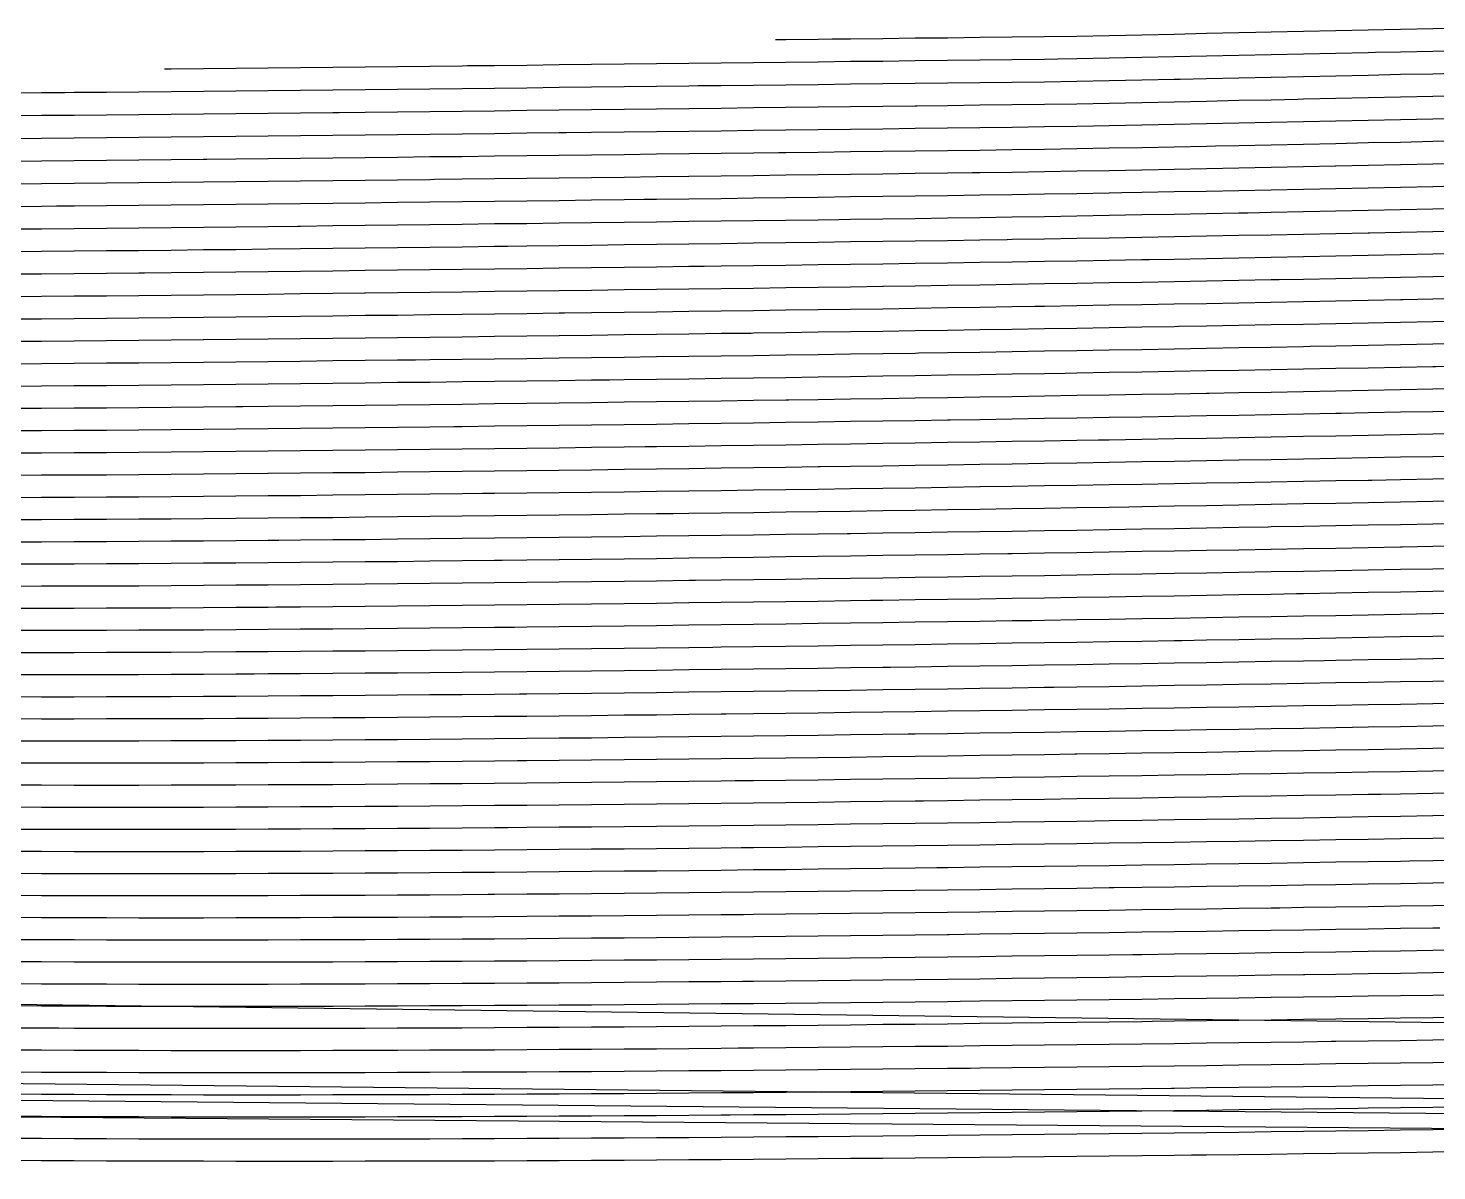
# Model space of a CAD drawing. Header units: metres. Extents: x 228 to 3387, y 31 to 162.
# Drawn here: x 719.9 to 857.6, y 33.1 to 144.8 of the extents above; entities that cross this region are included whole.
import ezdxf

# ---------------------------------------------------------------- set-up
doc = ezdxf.new("R2010")
doc.units = ezdxf.units.M
for name, color, linetype in [('Vs_1000', 7, 'Continuous'), ('Vs_1025', 7, 'Continuous'), ('Vs_1050', 7, 'Continuous'), ('Vs_1075', 7, 'Continuous'), ('Vs_1100', 7, 'Continuous'), ('Vs_1125', 7, 'Continuous'), ('Vs_1150', 7, 'Continuous'), ('Vs_1175', 7, 'Continuous'), ('Vs_1200', 7, 'Continuous'), ('Vs_1225', 7, 'Continuous'), ('Vs_1250', 7, 'Continuous'), ('Vs_1275', 7, 'Continuous'), ('Vs_1300', 7, 'Continuous'), ('Vs_1325', 7, 'Continuous'), ('Vs_1350', 7, 'Continuous'), ('Vs_1375', 7, 'Continuous'), ('Vs_1400', 7, 'Continuous'), ('Vs_1425', 7, 'Continuous'), ('Vs_1450', 7, 'Continuous'), ('Vs_1475', 7, 'Continuous'), ('Vs_1500', 7, 'Continuous'), ('Vs_1525', 7, 'Continuous'), ('Vs_1550', 7, 'Continuous'), ('Vs_1575', 7, 'Continuous'), ('Vs_1600', 7, 'Continuous'), ('Vs_1625', 7, 'Continuous'), ('Vs_1650', 7, 'Continuous'), ('Vs_1675', 7, 'Continuous'), ('Vs_1700', 7, 'Continuous'), ('Vs_1725', 7, 'Continuous'), ('Vs_1750', 7, 'Continuous'), ('Vs_425', 7, 'Continuous'), ('Vs_450', 7, 'Continuous'), ('Vs_475', 7, 'Continuous'), ('Vs_500', 7, 'Continuous'), ('Vs_525', 7, 'Continuous'), ('Vs_550', 7, 'Continuous'), ('Vs_575', 7, 'Continuous'), ('Vs_600', 7, 'Continuous'), ('Vs_625', 7, 'Continuous'), ('Vs_650', 7, 'Continuous'), ('Vs_675', 7, 'Continuous'), ('Vs_700', 7, 'Continuous'), ('Vs_725', 7, 'Continuous'), ('Vs_750', 7, 'Continuous'), ('Vs_775', 7, 'Continuous'), ('Vs_800', 7, 'Continuous'), ('Vs_825', 7, 'Continuous'), ('Vs_850', 7, 'Continuous'), ('Vs_875', 7, 'Continuous'), ('Vs_900', 7, 'Continuous'), ('Vs_925', 7, 'Continuous'), ('Vs_950', 7, 'Continuous'), ('Vs_975', 7, 'Continuous')]:
    doc.layers.add(name, color=color, linetype=linetype)

msp = doc.modelspace()

# ---------------------------------------------------------------- linework, layer by layer
at = {"layer": 'Vs_1000'}
msp.add_lwpolyline([(860.35, 94.17), (857.19, 94.12), (854.19, 94.06), (854.03, 94.06), (850.87, 94), (847.71, 93.94), (844.54, 93.89), (841.38, 93.83), (838.22, 93.78), (835.06, 93.72), (831.9, 93.67), (828.73, 93.62), (825.57, 93.56), (822.41, 93.51), (819.25, 93.46), (816.09, 93.41), (815.65, 93.41), (812.93, 93.37), (809.76, 93.32), (806.6, 93.27), (803.44, 93.23), (800.28, 93.18), (797.12, 93.14), (793.96, 93.1), (790.79, 93.05), (787.63, 93.01), (784.47, 92.97), (781.31, 92.93), (778.15, 92.89), (774.98, 92.85), (771.82, 92.82), (768.66, 92.78), (766.24, 92.75), (765.5, 92.75), (762.34, 92.71), (759.18, 92.68), (756.01, 92.64), (752.85, 92.61), (749.69, 92.58), (746.53, 92.55), (743.37, 92.53), (740.21, 92.5), (737.04, 92.48), (733.88, 92.45), (730.72, 92.44), (727.56, 92.42), (724.4, 92.4), (721.23, 92.39), (718.07, 92.39)], dxfattribs=at)
at = {"layer": 'Vs_1025'}
msp.add_lwpolyline([(860.35, 91.98), (857.19, 91.92), (854.03, 91.86), (850.87, 91.8), (847.71, 91.75), (844.54, 91.69), (841.38, 91.64), (838.22, 91.58), (835.06, 91.53), (831.9, 91.48), (830.14, 91.45), (828.73, 91.42), (825.57, 91.37), (822.41, 91.32), (819.25, 91.27), (816.09, 91.22), (812.93, 91.18), (809.76, 91.13), (806.6, 91.08), (803.44, 91.04), (800.28, 90.99), (797.12, 90.95), (793.96, 90.91), (790.79, 90.87), (787.63, 90.83), (785.13, 90.79), (784.47, 90.79), (781.31, 90.75), (778.15, 90.71), (774.98, 90.67), (771.82, 90.63), (768.66, 90.6), (765.5, 90.56), (762.34, 90.53), (759.18, 90.5), (756.01, 90.46), (752.85, 90.43), (749.69, 90.4), (746.53, 90.38), (743.37, 90.35), (740.21, 90.33), (737.04, 90.3), (733.88, 90.28), (730.72, 90.26), (727.56, 90.25), (724.4, 90.24), (721.23, 90.23), (718.07, 90.22)], dxfattribs=at)
at = {"layer": 'Vs_1050'}
msp.add_lwpolyline([(860.35, 89.78), (857.19, 89.72), (854.03, 89.67), (850.87, 89.61), (847.71, 89.55), (844.54, 89.5), (843.86, 89.49), (841.38, 89.44), (838.22, 89.39), (835.06, 89.34), (831.9, 89.28), (828.73, 89.23), (825.57, 89.18), (822.41, 89.13), (819.25, 89.08), (816.09, 89.03), (812.93, 88.99), (809.76, 88.94), (806.6, 88.9), (803.44, 88.85), (802.22, 88.83), (800.28, 88.81), (797.12, 88.76), (793.96, 88.72), (790.79, 88.68), (787.63, 88.64), (784.47, 88.6), (781.31, 88.56), (778.15, 88.52), (774.98, 88.49), (771.82, 88.45), (768.66, 88.42), (765.5, 88.38), (762.34, 88.35), (759.18, 88.32), (756.01, 88.28), (752.85, 88.26), (749.69, 88.23), (746.53, 88.2), (744.11, 88.18), (743.37, 88.17), (740.21, 88.15), (737.04, 88.13), (733.88, 88.11), (730.72, 88.09), (727.56, 88.08), (724.4, 88.07), (721.23, 88.06), (718.07, 88.06)], dxfattribs=at)
at = {"layer": 'Vs_1075'}
msp.add_lwpolyline([(860.35, 87.59), (857.19, 87.53), (857.16, 87.53), (854.03, 87.47), (850.87, 87.42), (847.71, 87.36), (844.54, 87.31), (841.38, 87.25), (838.22, 87.2), (835.06, 87.15), (831.9, 87.09), (828.73, 87.04), (825.57, 86.99), (822.41, 86.94), (819.25, 86.89), (818.01, 86.87), (816.09, 86.85), (812.93, 86.8), (809.76, 86.75), (806.6, 86.71), (803.44, 86.66), (800.28, 86.62), (797.12, 86.58), (793.96, 86.54), (790.79, 86.5), (787.63, 86.46), (784.47, 86.42), (781.31, 86.38), (778.15, 86.34), (774.98, 86.3), (771.82, 86.27), (768.66, 86.23), (767.44, 86.22), (765.5, 86.2), (762.34, 86.17), (759.18, 86.14), (756.01, 86.11), (752.85, 86.08), (749.69, 86.05), (746.53, 86.03), (743.37, 86), (740.21, 85.98), (737.04, 85.96), (733.88, 85.94), (730.72, 85.93), (727.56, 85.91), (724.4, 85.9), (721.23, 85.9), (718.07, 85.9)], dxfattribs=at)
at = {"layer": 'Vs_1100'}
msp.add_lwpolyline([(860.35, 85.39), (857.19, 85.33), (854.03, 85.28), (850.87, 85.22), (847.71, 85.17), (844.54, 85.11), (841.38, 85.06), (838.22, 85.01), (835.06, 84.95), (832.64, 84.91), (831.9, 84.9), (828.73, 84.85), (825.57, 84.8), (822.41, 84.75), (819.25, 84.7), (816.09, 84.66), (812.93, 84.61), (809.76, 84.57), (806.6, 84.52), (803.44, 84.48), (800.28, 84.43), (797.12, 84.39), (793.96, 84.35), (790.79, 84.31), (787.63, 84.27), (786.82, 84.26), (784.47, 84.23), (781.31, 84.19), (778.15, 84.16), (774.98, 84.12), (771.82, 84.09), (768.66, 84.05), (765.5, 84.02), (762.34, 83.99), (759.18, 83.96), (756.01, 83.93), (752.85, 83.9), (749.69, 83.88), (746.53, 83.85), (743.37, 83.83), (740.21, 83.81), (737.04, 83.79), (733.88, 83.77), (730.72, 83.76), (727.56, 83.75), (724.4, 83.74), (721.23, 83.74), (718.07, 83.74)], dxfattribs=at)
at = {"layer": 'Vs_1125'}
msp.add_lwpolyline([(860.35, 83.19), (857.19, 83.14), (854.03, 83.08), (850.87, 83.03), (847.71, 82.97), (846.59, 82.95), (844.54, 82.92), (841.38, 82.87), (838.22, 82.81), (835.06, 82.76), (831.9, 82.71), (828.73, 82.66), (825.57, 82.61), (822.41, 82.56), (819.25, 82.52), (816.09, 82.47), (812.93, 82.42), (809.76, 82.38), (806.6, 82.33), (804.19, 82.3), (803.44, 82.29), (800.28, 82.25), (797.12, 82.21), (793.96, 82.17), (790.79, 82.13), (787.63, 82.09), (784.47, 82.05), (781.31, 82.01), (778.15, 81.98), (774.98, 81.94), (771.82, 81.91), (768.66, 81.87), (765.5, 81.84), (762.34, 81.81), (759.18, 81.78), (756.01, 81.75), (752.85, 81.73), (749.69, 81.7), (746.53, 81.68), (743.37, 81.66), (742.01, 81.65), (740.21, 81.64), (737.04, 81.62), (733.88, 81.6), (730.72, 81.59), (727.56, 81.58), (724.4, 81.58), (721.23, 81.57), (718.07, 81.58)], dxfattribs=at)
at = {"layer": 'Vs_1150'}
msp.add_lwpolyline([(860.18, 80.99), (857.19, 80.94), (854.03, 80.89), (850.87, 80.83), (847.71, 80.78), (844.54, 80.73), (841.38, 80.68), (838.22, 80.62), (835.06, 80.57), (831.9, 80.52), (828.73, 80.47), (825.57, 80.42), (822.41, 80.38), (820.16, 80.34), (819.25, 80.33), (816.09, 80.28), (812.93, 80.24), (809.76, 80.19), (806.6, 80.15), (803.44, 80.11), (800.28, 80.06), (797.12, 80.02), (793.96, 79.98), (790.79, 79.94), (787.63, 79.91), (784.47, 79.87), (781.31, 79.83), (778.15, 79.8), (774.98, 79.76), (771.82, 79.73), (768.66, 79.7), (767.94, 79.69), (765.5, 79.66), (762.34, 79.63), (759.18, 79.61), (756.01, 79.58), (752.85, 79.55), (749.69, 79.53), (746.53, 79.51), (743.37, 79.49), (740.21, 79.47), (737.04, 79.45), (733.88, 79.44), (730.72, 79.43), (727.56, 79.42), (724.4, 79.41), (721.23, 79.41), (718.07, 79.42)], dxfattribs=at)
at = {"layer": 'Vs_1175'}
msp.add_lwpolyline([(860.35, 78.8), (857.19, 78.75), (854.03, 78.69), (850.87, 78.64), (847.71, 78.59), (844.54, 78.54), (841.38, 78.48), (838.22, 78.43), (835.06, 78.38), (835.06, 78.38), (831.9, 78.33), (828.73, 78.28), (825.57, 78.23), (822.41, 78.19), (819.25, 78.14), (816.09, 78.09), (812.93, 78.05), (809.76, 78.01), (806.6, 77.96), (803.44, 77.92), (800.28, 77.88), (797.12, 77.84), (793.96, 77.8), (790.79, 77.76), (788.11, 77.73), (787.63, 77.72), (784.47, 77.69), (781.31, 77.65), (778.15, 77.62), (774.98, 77.58), (771.82, 77.55), (768.66, 77.52), (765.5, 77.49), (762.34, 77.46), (759.18, 77.43), (756.01, 77.4), (752.85, 77.38), (749.69, 77.36), (746.53, 77.34), (743.37, 77.32), (740.21, 77.3), (737.04, 77.28), (733.88, 77.27), (730.72, 77.26), (727.56, 77.26), (724.4, 77.25), (721.23, 77.25), (718.07, 77.26)], dxfattribs=at)
at = {"layer": 'Vs_1200'}
msp.add_lwpolyline([(860.35, 76.61), (857.19, 76.55), (854.03, 76.5), (850.87, 76.45), (849.32, 76.42), (847.71, 76.4), (844.54, 76.34), (841.38, 76.29), (838.22, 76.24), (835.06, 76.19), (831.9, 76.14), (828.73, 76.09), (825.57, 76.05), (822.41, 76), (819.25, 75.95), (816.09, 75.91), (812.93, 75.86), (809.76, 75.82), (806.6, 75.78), (805.9, 75.77), (803.44, 75.74), (800.28, 75.7), (797.12, 75.66), (793.96, 75.62), (790.79, 75.58), (787.63, 75.54), (784.47, 75.51), (781.31, 75.47), (778.15, 75.44), (774.98, 75.4), (771.82, 75.37), (768.66, 75.34), (765.5, 75.31), (762.34, 75.28), (759.18, 75.26), (756.01, 75.23), (752.85, 75.21), (749.69, 75.19), (746.53, 75.17), (743.37, 75.15), (740.21, 75.13), (737.04, 75.12), (736.52, 75.12), (733.88, 75.11), (730.72, 75.1), (727.56, 75.09), (724.4, 75.09), (721.23, 75.09), (718.07, 75.1)], dxfattribs=at)
at = {"layer": 'Vs_1225'}
msp.add_lwpolyline([(860.35, 74.41), (857.19, 74.36), (854.03, 74.31), (850.87, 74.25), (847.71, 74.2), (844.54, 74.15), (841.38, 74.1), (838.22, 74.05), (835.06, 74), (831.9, 73.95), (828.73, 73.91), (825.57, 73.86), (822.41, 73.81), (822.19, 73.81), (819.25, 73.77), (816.09, 73.72), (812.93, 73.68), (809.76, 73.64), (806.6, 73.59), (803.44, 73.55), (800.28, 73.51), (797.12, 73.47), (793.96, 73.43), (790.79, 73.4), (787.63, 73.36), (784.47, 73.33), (781.31, 73.29), (778.15, 73.26), (774.98, 73.23), (771.82, 73.19), (768.66, 73.16), (767.74, 73.16), (765.5, 73.14), (762.34, 73.11), (759.18, 73.08), (756.01, 73.06), (752.85, 73.04), (749.69, 73.01), (746.53, 73), (743.37, 72.98), (740.21, 72.96), (737.04, 72.95), (733.88, 72.94), (730.72, 72.93), (727.56, 72.93), (724.4, 72.93), (721.23, 72.93), (718.07, 72.94)], dxfattribs=at)
at = {"layer": 'Vs_1250'}
msp.add_lwpolyline([(860.35, 72.22), (857.19, 72.17), (854.03, 72.11), (850.87, 72.06), (847.71, 72.01), (844.54, 71.96), (841.38, 71.91), (838.22, 71.86), (837.44, 71.85), (835.06, 71.81), (831.9, 71.76), (828.73, 71.72), (825.57, 71.67), (822.41, 71.63), (819.25, 71.58), (816.09, 71.54), (812.93, 71.49), (809.76, 71.45), (806.6, 71.41), (803.44, 71.37), (800.28, 71.33), (797.12, 71.29), (793.96, 71.25), (790.79, 71.22), (789.01, 71.2), (787.63, 71.18), (784.47, 71.15), (781.31, 71.11), (778.15, 71.08), (774.98, 71.05), (771.82, 71.02), (768.66, 70.99), (765.5, 70.96), (762.34, 70.93), (759.18, 70.91), (756.01, 70.89), (752.85, 70.86), (749.69, 70.84), (746.53, 70.83), (743.37, 70.81), (740.21, 70.8), (737.04, 70.79), (733.88, 70.78), (730.72, 70.77), (727.56, 70.77), (724.4, 70.77), (721.23, 70.78), (718.07, 70.78)], dxfattribs=at)
at = {"layer": 'Vs_1275'}
msp.add_lwpolyline([(860.35, 70.02), (857.19, 69.97), (854.03, 69.92), (852.09, 69.89), (850.87, 69.87), (847.71, 69.82), (844.54, 69.77), (841.38, 69.72), (838.22, 69.67), (835.06, 69.62), (831.9, 69.58), (828.73, 69.53), (825.57, 69.48), (822.41, 69.44), (819.25, 69.39), (816.09, 69.35), (812.93, 69.31), (809.76, 69.27), (807.4, 69.24), (806.6, 69.23), (803.44, 69.19), (800.28, 69.15), (797.12, 69.11), (793.96, 69.07), (790.79, 69.04), (787.63, 69), (784.47, 68.97), (781.31, 68.93), (778.15, 68.9), (774.98, 68.87), (771.82, 68.84), (768.66, 68.81), (765.5, 68.79), (762.34, 68.76), (759.18, 68.74), (756.01, 68.71), (752.85, 68.69), (749.69, 68.68), (746.53, 68.66), (743.37, 68.64), (740.21, 68.63), (737.04, 68.62), (733.88, 68.61), (730.72, 68.61), (727.56, 68.61), (724.4, 68.61), (721.23, 68.62), (718.07, 68.63)], dxfattribs=at)
at = {"layer": 'Vs_1300'}
msp.add_lwpolyline([(860.35, 67.83), (857.19, 67.78), (854.03, 67.73), (850.87, 67.68), (847.71, 67.63), (844.54, 67.58), (841.38, 67.53), (838.22, 67.48), (835.06, 67.43), (831.9, 67.39), (828.73, 67.34), (825.57, 67.3), (824.12, 67.28), (822.41, 67.25), (819.25, 67.21), (816.09, 67.17), (812.93, 67.12), (809.76, 67.08), (806.6, 67.04), (803.44, 67), (800.28, 66.97), (797.12, 66.93), (793.96, 66.89), (790.79, 66.86), (787.63, 66.82), (784.47, 66.79), (781.31, 66.76), (778.15, 66.72), (774.98, 66.69), (771.82, 66.67), (768.66, 66.64), (766.76, 66.62), (765.5, 66.61), (762.34, 66.59), (759.18, 66.57), (756.01, 66.54), (752.85, 66.52), (749.69, 66.51), (746.53, 66.49), (743.37, 66.48), (740.21, 66.47), (737.04, 66.46), (733.88, 66.45), (730.72, 66.45), (727.56, 66.45), (724.4, 66.45), (721.23, 66.46), (718.07, 66.47)], dxfattribs=at)
at = {"layer": 'Vs_1325'}
msp.add_lwpolyline([(860.35, 65.64), (857.19, 65.59), (854.03, 65.54), (850.87, 65.49), (847.71, 65.44), (844.54, 65.39), (841.38, 65.34), (839.82, 65.32), (838.22, 65.29), (835.06, 65.25), (831.9, 65.2), (828.73, 65.15), (825.57, 65.11), (822.41, 65.07), (819.25, 65.02), (816.09, 64.98), (812.93, 64.94), (809.76, 64.9), (806.6, 64.86), (803.44, 64.82), (800.28, 64.78), (797.12, 64.75), (793.96, 64.71), (790.79, 64.68), (789.58, 64.66), (787.63, 64.64), (784.47, 64.61), (781.31, 64.58), (778.15, 64.55), (774.98, 64.52), (771.82, 64.49), (768.66, 64.46), (765.5, 64.44), (762.34, 64.42), (759.18, 64.39), (756.01, 64.37), (752.85, 64.36), (749.69, 64.34), (746.53, 64.32), (743.37, 64.31), (740.21, 64.3), (737.04, 64.29), (733.88, 64.29), (730.72, 64.29), (727.56, 64.29), (724.4, 64.29), (721.23, 64.3), (718.07, 64.31)], dxfattribs=at)
at = {"layer": 'Vs_1350'}
msp.add_lwpolyline([(860.35, 63.44), (857.19, 63.39), (854.92, 63.36), (854.03, 63.34), (850.87, 63.29), (847.71, 63.25), (844.54, 63.2), (841.38, 63.15), (838.22, 63.1), (835.06, 63.06), (831.9, 63.01), (828.73, 62.97), (825.57, 62.92), (822.41, 62.88), (819.25, 62.84), (816.09, 62.8), (812.93, 62.76), (809.76, 62.72), (808.72, 62.7), (806.6, 62.68), (803.44, 62.64), (800.28, 62.6), (797.12, 62.57), (793.96, 62.53), (790.79, 62.5), (787.63, 62.46), (784.47, 62.43), (781.31, 62.4), (778.15, 62.37), (774.98, 62.34), (771.82, 62.32), (768.66, 62.29), (765.5, 62.27), (762.34, 62.24), (759.18, 62.22), (756.01, 62.2), (752.85, 62.19), (749.69, 62.17), (746.53, 62.16), (743.37, 62.15), (740.21, 62.14), (737.04, 62.13), (733.88, 62.13), (730.72, 62.13), (727.56, 62.13), (724.4, 62.13), (721.23, 62.14), (718.07, 62.15)], dxfattribs=at)
at = {"layer": 'Vs_1375'}
msp.add_lwpolyline([(860.35, 61.25), (857.19, 61.2), (854.03, 61.15), (850.87, 61.1), (847.71, 61.05), (844.54, 61.01), (841.38, 60.96), (838.22, 60.91), (835.06, 60.87), (831.9, 60.82), (828.73, 60.78), (826.01, 60.74), (825.57, 60.74), (822.41, 60.7), (819.25, 60.65), (816.09, 60.61), (812.93, 60.57), (809.76, 60.53), (806.6, 60.5), (803.44, 60.46), (800.28, 60.42), (797.12, 60.39), (793.96, 60.35), (790.79, 60.32), (787.63, 60.29), (784.47, 60.26), (781.31, 60.23), (778.15, 60.2), (774.98, 60.17), (771.82, 60.14), (768.66, 60.12), (765.5, 60.09), (764.87, 60.09), (762.34, 60.07), (759.18, 60.05), (756.01, 60.03), (752.85, 60.02), (749.69, 60), (746.53, 59.99), (743.37, 59.98), (740.21, 59.97), (737.04, 59.97), (733.88, 59.96), (730.72, 59.96), (727.56, 59.97), (724.4, 59.97), (721.23, 59.98), (718.07, 60)], dxfattribs=at)
at = {"layer": 'Vs_1400'}
msp.add_lwpolyline([(860.35, 59.05), (857.19, 59.01), (854.03, 58.96), (850.87, 58.91), (847.71, 58.86), (844.54, 58.82), (842.22, 58.78), (841.38, 58.77), (838.22, 58.73), (835.06, 58.68), (831.9, 58.64), (828.73, 58.59), (825.57, 58.55), (822.41, 58.51), (819.25, 58.47), (816.09, 58.43), (812.93, 58.39), (809.76, 58.35), (806.6, 58.31), (803.44, 58.28), (800.28, 58.24), (797.12, 58.21), (793.96, 58.17), (790.79, 58.14), (789.82, 58.13), (787.63, 58.11), (784.47, 58.08), (781.31, 58.05), (778.15, 58.02), (774.98, 57.99), (771.82, 57.97), (768.66, 57.95), (765.5, 57.92), (762.34, 57.9), (759.18, 57.88), (756.01, 57.87), (752.85, 57.85), (749.69, 57.84), (746.53, 57.82), (743.37, 57.82), (740.21, 57.81), (737.04, 57.8), (733.88, 57.8), (730.72, 57.8), (727.56, 57.81), (724.4, 57.81), (721.23, 57.82), (718.07, 57.84)], dxfattribs=at)
at = {"layer": 'Vs_1425'}
msp.add_lwpolyline([(857.86, 56.82), (857.19, 56.81), (854.03, 56.77), (850.87, 56.72), (847.71, 56.67), (844.54, 56.63), (841.38, 56.58), (838.22, 56.54), (835.06, 56.49), (831.9, 56.45), (828.73, 56.41), (825.57, 56.37), (822.41, 56.33), (819.25, 56.28), (816.09, 56.25), (812.93, 56.21), (809.92, 56.17), (809.76, 56.17), (806.6, 56.13), (803.44, 56.1), (800.28, 56.06), (797.12, 56.03), (793.96, 55.99), (790.79, 55.96), (787.63, 55.93), (784.47, 55.9), (781.31, 55.87), (778.15, 55.85), (774.98, 55.82), (771.82, 55.8), (768.66, 55.77), (765.5, 55.75), (762.34, 55.73), (759.18, 55.71), (756.01, 55.7), (752.85, 55.68), (749.69, 55.67), (746.53, 55.66), (743.37, 55.65), (740.21, 55.64), (737.04, 55.64), (733.88, 55.64), (730.72, 55.64), (727.56, 55.65), (724.4, 55.66), (721.23, 55.67), (718.07, 55.68)], dxfattribs=at)
at = {"layer": 'Vs_1450'}
msp.add_lwpolyline([(860.35, 54.67), (857.19, 54.62), (854.03, 54.58), (850.87, 54.53), (847.71, 54.48), (844.54, 54.44), (841.38, 54.39), (838.22, 54.35), (835.06, 54.31), (831.9, 54.26), (828.73, 54.22), (827.87, 54.21), (825.57, 54.18), (822.41, 54.14), (819.25, 54.1), (816.09, 54.06), (812.93, 54.02), (809.76, 53.99), (806.6, 53.95), (803.44, 53.92), (800.28, 53.88), (797.12, 53.85), (793.96, 53.82), (790.79, 53.79), (787.63, 53.76), (784.47, 53.73), (781.31, 53.7), (778.15, 53.67), (774.98, 53.65), (771.82, 53.62), (768.66, 53.6), (765.5, 53.58), (762.34, 53.56), (761.64, 53.56), (759.18, 53.54), (756.01, 53.53), (752.85, 53.51), (749.69, 53.5), (746.53, 53.49), (743.37, 53.49), (740.21, 53.48), (737.04, 53.48), (733.88, 53.48), (730.72, 53.48), (727.56, 53.49), (724.4, 53.5), (721.23, 53.51), (718.07, 53.52)], dxfattribs=at)
at = {"layer": 'Vs_1475'}
msp.add_lwpolyline([(860.35, 52.48), (857.19, 52.43), (854.03, 52.38), (850.87, 52.34), (847.71, 52.29), (844.69, 52.25), (844.54, 52.25), (841.38, 52.21), (838.22, 52.16), (835.06, 52.12), (831.9, 52.08), (828.73, 52.04), (825.57, 52), (822.41, 51.96), (819.25, 51.92), (816.09, 51.88), (812.93, 51.84), (809.76, 51.81), (806.6, 51.77), (803.44, 51.74), (800.28, 51.7), (797.12, 51.67), (793.96, 51.64), (790.79, 51.61), (789.73, 51.6), (787.63, 51.58), (784.47, 51.55), (781.31, 51.52), (778.15, 51.5), (774.98, 51.47), (771.82, 51.45), (768.66, 51.43), (765.5, 51.41), (762.34, 51.39), (759.18, 51.38), (756.01, 51.36), (752.85, 51.35), (749.69, 51.34), (746.53, 51.33), (743.37, 51.32), (740.21, 51.32), (737.04, 51.32), (733.88, 51.32), (730.72, 51.32), (727.56, 51.33), (724.4, 51.34), (721.23, 51.35), (718.07, 51.37)], dxfattribs=at)
at = {"layer": 'Vs_1500'}
msp.add_lwpolyline([(860.35, 50.28), (857.19, 50.24), (854.03, 50.19), (850.87, 50.15), (847.71, 50.1), (844.54, 50.06), (841.38, 50.02), (838.22, 49.97), (835.06, 49.93), (831.9, 49.89), (828.73, 49.85), (825.57, 49.81), (822.41, 49.77), (819.25, 49.73), (816.09, 49.7), (812.93, 49.66), (810.99, 49.64), (809.76, 49.62), (806.6, 49.59), (803.44, 49.56), (800.28, 49.52), (797.12, 49.49), (793.96, 49.46), (790.79, 49.43), (787.63, 49.4), (784.47, 49.38), (781.31, 49.35), (778.15, 49.32), (774.98, 49.3), (771.82, 49.28), (768.66, 49.26), (765.5, 49.24), (762.34, 49.22), (759.18, 49.21), (756.01, 49.19), (752.85, 49.18), (749.69, 49.17), (746.53, 49.16), (743.37, 49.16), (740.21, 49.15), (737.04, 49.15), (733.88, 49.16), (730.72, 49.16), (727.56, 49.17), (724.4, 49.18), (721.23, 49.19), (718.07, 49.21)], dxfattribs=at)
at = {"layer": 'Vs_1525'}
msp.add_lwpolyline([(860.35, 48.09), (857.19, 48.05), (854.03, 48), (850.87, 47.96), (847.71, 47.91), (844.54, 47.87), (841.38, 47.83), (838.22, 47.79), (835.06, 47.75), (831.9, 47.71), (829.74, 47.68), (828.73, 47.67), (825.57, 47.63), (822.41, 47.59), (819.25, 47.55), (816.09, 47.51), (812.93, 47.48), (809.76, 47.44), (806.6, 47.41), (803.44, 47.38), (800.28, 47.34), (797.12, 47.31), (793.96, 47.28), (790.79, 47.25), (787.63, 47.23), (784.47, 47.2), (781.31, 47.17), (778.15, 47.15), (774.98, 47.13), (771.82, 47.11), (768.66, 47.09), (765.5, 47.07), (762.34, 47.05), (759.18, 47.04), (756.01, 47.03), (755.97, 47.03), (752.85, 47.01), (749.69, 47.01), (746.53, 47), (743.37, 46.99), (740.21, 46.99), (737.04, 46.99), (733.88, 46.99), (730.72, 47), (727.56, 47.01), (724.4, 47.02), (722.91, 47.03), (721.23, 47.03), (718.07, 47.05)], dxfattribs=at)
at = {"layer": 'Vs_1550'}
msp.add_lwpolyline([(860.35, 45.9), (857.19, 45.85), (854.03, 45.81), (850.87, 45.77), (847.71, 45.72), (847.24, 45.72), (844.54, 45.68), (841.38, 45.64), (838.22, 45.6), (835.06, 45.56), (831.9, 45.52), (828.73, 45.48), (825.57, 45.44), (822.41, 45.4), (819.25, 45.37), (816.09, 45.33), (812.93, 45.3), (809.76, 45.26), (806.6, 45.23), (803.44, 45.2), (800.28, 45.17), (797.12, 45.14), (793.96, 45.11), (790.79, 45.08), (789.3, 45.07), (787.63, 45.05), (784.47, 45.03), (781.31, 45), (778.15, 44.98), (774.98, 44.96), (771.82, 44.94), (768.66, 44.92), (765.5, 44.9), (762.34, 44.88), (759.18, 44.87), (756.01, 44.86), (752.85, 44.85), (749.69, 44.84), (746.53, 44.83), (743.37, 44.83), (740.21, 44.83), (737.04, 44.83), (733.88, 44.83), (730.72, 44.84), (727.56, 44.85), (724.4, 44.86), (721.23, 44.87), (718.07, 44.89)], dxfattribs=at)
at = {"layer": 'Vs_1575'}
msp.add_lwpolyline([(860.35, 43.71), (857.19, 43.66), (854.03, 43.62), (850.87, 43.58), (847.71, 43.54), (844.54, 43.49), (841.38, 43.45), (838.22, 43.41), (835.06, 43.37), (831.9, 43.33), (828.73, 43.3), (825.57, 43.26), (822.41, 43.22), (819.25, 43.19), (816.09, 43.15), (812.93, 43.12), (811.98, 43.11), (809.76, 43.08), (806.6, 43.05), (803.44, 43.02), (800.28, 42.99), (797.12, 42.96), (793.96, 42.93), (790.79, 42.9), (787.63, 42.88), (784.47, 42.85), (781.31, 42.83), (778.15, 42.8), (774.98, 42.78), (771.82, 42.76), (768.66, 42.75), (765.5, 42.73), (762.34, 42.72), (759.18, 42.7), (756.01, 42.69), (752.85, 42.68), (749.69, 42.67), (746.53, 42.67), (743.37, 42.67), (740.21, 42.66), (737.04, 42.67), (733.88, 42.67), (730.72, 42.68), (727.56, 42.69), (724.4, 42.7), (721.23, 42.71), (718.07, 42.73)], dxfattribs=at)
at = {"layer": 'Vs_1600'}
for points in [[(228, 55.65), (1154.75, 43.81)], [(860.35, 41.51), (857.19, 41.47), (854.03, 41.43), (850.87, 41.39), (847.71, 41.35), (844.54, 41.31), (841.38, 41.27), (838.22, 41.23), (835.06, 41.19), (831.9, 41.15), (831.64, 41.15), (828.73, 41.11), (825.57, 41.07), (822.41, 41.04), (819.25, 41), (816.09, 40.97), (812.93, 40.93), (809.76, 40.9), (806.6, 40.87), (803.44, 40.84), (800.28, 40.81), (797.12, 40.78), (793.96, 40.75), (790.79, 40.73), (787.63, 40.7), (784.47, 40.68), (781.31, 40.65), (778.15, 40.63), (774.98, 40.61), (771.82, 40.59), (768.66, 40.58), (765.5, 40.56), (762.34, 40.55), (759.18, 40.53), (756.01, 40.52), (752.85, 40.52), (749.69, 40.51), (746.53, 40.5), (743.37, 40.5), (740.21, 40.5), (737.04, 40.5), (733.88, 40.51), (730.72, 40.52), (727.56, 40.53), (724.4, 40.54), (721.23, 40.56), (718.07, 40.57)]]:
    msp.add_lwpolyline(points, dxfattribs=at)
at = {"layer": 'Vs_1625'}
msp.add_lwpolyline([(860.35, 39.32), (857.19, 39.28), (854.03, 39.24), (850.87, 39.2), (849.9, 39.19), (847.71, 39.16), (844.54, 39.12), (841.38, 39.08), (838.22, 39.04), (835.06, 39), (831.9, 38.96), (828.73, 38.93), (825.57, 38.89), (822.41, 38.86), (819.25, 38.82), (816.09, 38.79), (812.93, 38.75), (809.76, 38.72), (806.6, 38.69), (803.44, 38.66), (800.28, 38.63), (797.12, 38.6), (793.96, 38.58), (790.79, 38.55), (788.51, 38.53), (787.63, 38.53), (784.47, 38.5), (781.31, 38.48), (778.15, 38.46), (774.98, 38.44), (771.82, 38.42), (768.66, 38.41), (765.5, 38.39), (762.34, 38.38), (759.18, 38.37), (756.01, 38.36), (752.85, 38.35), (749.69, 38.34), (746.53, 38.34), (743.37, 38.34), (740.21, 38.34), (737.04, 38.34), (733.88, 38.35), (730.72, 38.36), (727.56, 38.37), (724.4, 38.38), (721.23, 38.4), (718.07, 38.42)], dxfattribs=at)
at = {"layer": 'Vs_1650'}
msp.add_lwpolyline([(860.35, 37.13), (857.19, 37.09), (854.03, 37.05), (850.87, 37.01), (847.71, 36.97), (844.54, 36.93), (841.38, 36.89), (838.22, 36.85), (835.06, 36.82), (831.9, 36.78), (828.73, 36.74), (825.57, 36.71), (822.41, 36.67), (819.25, 36.64), (816.09, 36.61), (812.93, 36.57), (812.91, 36.57), (809.76, 36.54), (806.6, 36.51), (803.44, 36.48), (800.28, 36.45), (797.12, 36.43), (793.96, 36.4), (790.79, 36.37), (787.63, 36.35), (784.47, 36.33), (781.31, 36.31), (778.15, 36.29), (774.98, 36.27), (771.82, 36.25), (768.66, 36.24), (765.5, 36.22), (762.34, 36.21), (759.18, 36.2), (756.01, 36.19), (752.85, 36.18), (749.69, 36.18), (746.53, 36.18), (743.37, 36.17), (740.21, 36.18), (737.04, 36.18), (733.88, 36.19), (730.72, 36.19), (727.56, 36.21), (724.4, 36.22), (721.23, 36.24), (718.07, 36.26)], dxfattribs=at)
at = {"layer": 'Vs_1675'}
msp.add_lwpolyline([(860.35, 34.94), (857.19, 34.9), (854.03, 34.86), (850.87, 34.82), (847.71, 34.78), (844.54, 34.74), (841.38, 34.7), (838.22, 34.67), (835.06, 34.63), (833.59, 34.61), (831.9, 34.59), (828.73, 34.56), (825.57, 34.52), (822.41, 34.49), (819.25, 34.46), (816.09, 34.42), (812.93, 34.39), (809.76, 34.36), (806.6, 34.33), (803.44, 34.3), (800.28, 34.28), (797.12, 34.25), (793.96, 34.22), (790.79, 34.2), (787.63, 34.18), (784.47, 34.15), (781.31, 34.13), (778.15, 34.11), (774.98, 34.1), (771.82, 34.08), (768.66, 34.07), (765.5, 34.05), (762.34, 34.04), (759.18, 34.03), (756.01, 34.02), (752.85, 34.02), (749.69, 34.01), (746.53, 34.01), (743.37, 34.01), (740.21, 34.01), (737.04, 34.02), (733.88, 34.02), (730.72, 34.03), (727.56, 34.05), (724.4, 34.06), (721.23, 34.08), (718.07, 34.1)], dxfattribs=at)
at = {"layer": 'Vs_1700'}
msp.add_lwpolyline([(228, 46.77), (1245.04, 36.13)], dxfattribs=at)
at = {"layer": 'Vs_1725'}
msp.add_lwpolyline([(228, 44.54), (1301.34, 34.63)], dxfattribs=at)
at = {"layer": 'Vs_1750'}
msp.add_lwpolyline([(228, 42.32), (1376.52, 33.09)], dxfattribs=at)
at = {"layer": 'Vs_425'}
msp.add_lwpolyline([(860.35, 144.79), (857.19, 144.73), (854.03, 144.66), (850.87, 144.59), (847.71, 144.53), (844.54, 144.46), (841.38, 144.39), (839.9, 144.36), (838.22, 144.33), (835.06, 144.26), (831.9, 144.19), (828.73, 144.12), (825.57, 144.05), (822.41, 143.99), (819.25, 143.94), (816.09, 143.9), (812.93, 143.87), (809.76, 143.83), (806.6, 143.8), (803.44, 143.76), (800.28, 143.73), (798.48, 143.71), (797.12, 143.69), (793.96, 143.66), (792.96, 143.65)], dxfattribs=at)
at = {"layer": 'Vs_450'}
msp.add_lwpolyline([(860.35, 142.59), (857.19, 142.52), (854.03, 142.45), (851.59, 142.4), (850.87, 142.39), (847.71, 142.32), (844.54, 142.25), (841.38, 142.19), (838.22, 142.12), (835.06, 142.05), (831.9, 141.98), (828.73, 141.91), (825.57, 141.85), (822.41, 141.78), (820.53, 141.75), (819.25, 141.73), (816.09, 141.69), (812.93, 141.66), (809.76, 141.62), (806.6, 141.59), (803.44, 141.55), (800.28, 141.52), (797.12, 141.48), (793.96, 141.45), (790.79, 141.41), (787.63, 141.37), (784.47, 141.34), (781.31, 141.3), (778.15, 141.27), (774.98, 141.23), (771.82, 141.2), (768.66, 141.16), (765.5, 141.12), (762.86, 141.1), (762.34, 141.09), (759.18, 141.06), (756.01, 141.02), (752.85, 140.99), (749.69, 140.95), (746.53, 140.92), (743.37, 140.89), (740.21, 140.86), (737.04, 140.83), (733.88, 140.8), (733.24, 140.79)], dxfattribs=at)
at = {"layer": 'Vs_475'}
msp.add_lwpolyline([(860.35, 140.38), (857.19, 140.31), (854.03, 140.25), (850.87, 140.18), (847.71, 140.11), (844.54, 140.05), (841.38, 139.98), (838.22, 139.91), (835.06, 139.84), (832.5, 139.79), (831.9, 139.78), (828.73, 139.71), (825.57, 139.64), (822.41, 139.58), (819.25, 139.53), (816.09, 139.49), (812.93, 139.45), (809.76, 139.42), (806.6, 139.38), (803.44, 139.34), (800.28, 139.31), (797.12, 139.27), (793.96, 139.23), (790.79, 139.2), (787.63, 139.16), (785.39, 139.14), (784.47, 139.13), (781.31, 139.09), (778.15, 139.05), (774.98, 139.02), (771.82, 138.98), (768.66, 138.94), (765.5, 138.91), (762.34, 138.87), (759.18, 138.84), (756.01, 138.8), (752.85, 138.77), (749.69, 138.73), (746.53, 138.7), (743.37, 138.67), (740.21, 138.63), (737.04, 138.6), (733.88, 138.57), (730.72, 138.54), (727.56, 138.52), (724.4, 138.49), (723.5, 138.48), (721.23, 138.46), (718.07, 138.44)], dxfattribs=at)
at = {"layer": 'Vs_500'}
msp.add_lwpolyline([(860.35, 138.17), (857.19, 138.11), (854.03, 138.04), (850.87, 137.97), (847.71, 137.91), (844.54, 137.84), (843.99, 137.83), (841.38, 137.77), (838.22, 137.71), (835.06, 137.64), (831.9, 137.57), (828.73, 137.51), (825.57, 137.44), (822.41, 137.38), (819.25, 137.33), (816.09, 137.29), (812.93, 137.25), (809.76, 137.21), (806.8, 137.18), (806.6, 137.17), (803.44, 137.14), (800.28, 137.1), (797.12, 137.06), (793.96, 137.03), (790.79, 136.99), (787.63, 136.95), (784.47, 136.91), (781.31, 136.88), (778.15, 136.84), (774.98, 136.8), (771.82, 136.77), (768.66, 136.73), (765.5, 136.69), (762.34, 136.66), (759.18, 136.62), (756.01, 136.59), (752.85, 136.55), (750.32, 136.52), (749.69, 136.52), (746.53, 136.48), (743.37, 136.45), (740.21, 136.41), (737.04, 136.38), (733.88, 136.35), (730.72, 136.32), (727.56, 136.29), (724.4, 136.26), (721.23, 136.24), (718.07, 136.21)], dxfattribs=at)
at = {"layer": 'Vs_525'}
msp.add_lwpolyline([(860.35, 135.97), (857.19, 135.9), (855.59, 135.87), (854.03, 135.84), (850.87, 135.77), (847.71, 135.7), (844.54, 135.64), (841.38, 135.57), (838.22, 135.5), (835.06, 135.44), (831.9, 135.37), (828.73, 135.31), (825.57, 135.25), (824.01, 135.22), (822.41, 135.19), (819.25, 135.14), (816.09, 135.09), (812.93, 135.05), (809.76, 135.01), (806.6, 134.97), (803.44, 134.93), (800.28, 134.89), (797.12, 134.86), (793.96, 134.82), (790.79, 134.78), (787.63, 134.74), (784.47, 134.7), (781.31, 134.67), (778.15, 134.63), (774.98, 134.59), (772.53, 134.56), (771.82, 134.55), (768.66, 134.52), (765.5, 134.48), (762.34, 134.44), (759.18, 134.41), (756.01, 134.37), (752.85, 134.34), (749.69, 134.3), (746.53, 134.26), (743.37, 134.23), (740.21, 134.2), (737.04, 134.16), (733.88, 134.13), (730.72, 134.1), (727.56, 134.07), (724.4, 134.04), (721.23, 134.01), (718.07, 133.99)], dxfattribs=at)
at = {"layer": 'Vs_550'}
msp.add_lwpolyline([(860.35, 133.77), (857.19, 133.7), (854.03, 133.63), (850.87, 133.57), (847.71, 133.5), (844.54, 133.43), (841.38, 133.37), (838.22, 133.3), (835.96, 133.26), (835.06, 133.24), (831.9, 133.17), (828.73, 133.11), (825.57, 133.05), (822.41, 132.99), (819.25, 132.94), (816.09, 132.89), (812.93, 132.85), (809.76, 132.81), (806.6, 132.77), (803.44, 132.73), (800.28, 132.69), (797.12, 132.65), (793.96, 132.61), (793.27, 132.6), (790.79, 132.57), (787.63, 132.53), (784.47, 132.5), (781.31, 132.46), (778.15, 132.42), (774.98, 132.38), (771.82, 132.34), (768.66, 132.31), (765.5, 132.27), (762.34, 132.23), (759.18, 132.2), (756.01, 132.16), (752.85, 132.12), (749.69, 132.09), (746.53, 132.05), (743.37, 132.01), (740.21, 131.98), (737.38, 131.95), (737.04, 131.95), (733.88, 131.91), (730.72, 131.88), (727.56, 131.85), (724.4, 131.82), (721.23, 131.79), (718.07, 131.77)], dxfattribs=at)
at = {"layer": 'Vs_575'}
msp.add_lwpolyline([(860.35, 131.56), (857.19, 131.5), (854.03, 131.43), (850.87, 131.36), (847.71, 131.3), (847.63, 131.3), (844.54, 131.23), (841.38, 131.17), (838.22, 131.1), (835.06, 131.04), (831.9, 130.98), (828.73, 130.91), (825.57, 130.86), (822.41, 130.8), (819.25, 130.75), (816.09, 130.7), (812.93, 130.65), (812.19, 130.64), (809.76, 130.61), (806.6, 130.57), (803.44, 130.53), (800.28, 130.49), (797.12, 130.45), (793.96, 130.41), (790.79, 130.37), (787.63, 130.33), (784.47, 130.29), (781.31, 130.25), (778.15, 130.21), (774.98, 130.17), (771.82, 130.14), (768.66, 130.1), (765.5, 130.06), (762.34, 130.02), (759.62, 129.99), (759.18, 129.98), (756.01, 129.95), (752.85, 129.91), (749.69, 129.87), (746.53, 129.84), (743.37, 129.8), (740.21, 129.77), (737.04, 129.73), (733.88, 129.7), (730.72, 129.67), (727.56, 129.63), (724.4, 129.6), (721.23, 129.58), (718.07, 129.55)], dxfattribs=at)
at = {"layer": 'Vs_600'}
msp.add_lwpolyline([(859.27, 129.34), (857.19, 129.29), (854.03, 129.23), (850.87, 129.16), (847.71, 129.1), (844.54, 129.03), (841.38, 128.97), (838.22, 128.9), (835.06, 128.84), (831.9, 128.78), (828.73, 128.72), (826.77, 128.68), (825.57, 128.66), (822.41, 128.61), (819.25, 128.55), (816.09, 128.5), (812.93, 128.46), (809.76, 128.41), (806.6, 128.37), (803.44, 128.33), (800.28, 128.29), (797.12, 128.24), (793.96, 128.2), (790.79, 128.16), (787.63, 128.12), (784.47, 128.08), (781.31, 128.05), (780.08, 128.03), (778.15, 128.01), (774.98, 127.97), (771.82, 127.93), (768.66, 127.89), (765.5, 127.85), (762.34, 127.81), (759.18, 127.78), (756.01, 127.74), (752.85, 127.7), (749.69, 127.66), (746.53, 127.63), (743.37, 127.59), (740.21, 127.56), (737.04, 127.52), (733.88, 127.49), (730.72, 127.45), (727.56, 127.42), (724.4, 127.39), (722.67, 127.38), (721.23, 127.36), (718.07, 127.34)], dxfattribs=at)
at = {"layer": 'Vs_625'}
msp.add_lwpolyline([(860.35, 127.16), (857.19, 127.09), (854.03, 127.03), (850.87, 126.96), (847.71, 126.9), (844.54, 126.83), (841.38, 126.77), (839.12, 126.72), (838.22, 126.71), (835.06, 126.64), (831.9, 126.58), (828.73, 126.53), (825.57, 126.47), (822.41, 126.41), (819.25, 126.36), (816.09, 126.31), (812.93, 126.26), (809.76, 126.22), (806.6, 126.17), (803.44, 126.13), (800.28, 126.09), (799.15, 126.07), (797.12, 126.04), (793.96, 126), (790.79, 125.96), (787.63, 125.92), (784.47, 125.88), (781.31, 125.84), (778.15, 125.8), (774.98, 125.76), (771.82, 125.72), (768.66, 125.68), (765.5, 125.65), (762.34, 125.61), (759.18, 125.57), (756.01, 125.53), (752.85, 125.49), (749.69, 125.46), (746.53, 125.42), (746.25, 125.42), (743.37, 125.38), (740.21, 125.35), (737.04, 125.31), (733.88, 125.28), (730.72, 125.25), (727.56, 125.21), (724.4, 125.18), (721.23, 125.16), (718.07, 125.13)], dxfattribs=at)
at = {"layer": 'Vs_650'}
msp.add_lwpolyline([(860.35, 124.96), (857.19, 124.89), (854.03, 124.83), (851.02, 124.76), (850.87, 124.76), (847.71, 124.7), (844.54, 124.63), (841.38, 124.57), (838.22, 124.51), (835.06, 124.45), (831.9, 124.39), (828.73, 124.33), (825.57, 124.28), (822.41, 124.22), (819.25, 124.17), (816.09, 124.12), (815.57, 124.11), (812.93, 124.07), (809.76, 124.02), (806.6, 123.97), (803.44, 123.93), (800.28, 123.89), (797.12, 123.84), (793.96, 123.8), (790.79, 123.76), (787.63, 123.72), (784.47, 123.68), (781.31, 123.64), (778.15, 123.6), (774.98, 123.56), (771.82, 123.52), (768.66, 123.48), (766.75, 123.46), (765.5, 123.44), (762.34, 123.4), (759.18, 123.36), (756.01, 123.33), (752.85, 123.29), (749.69, 123.25), (746.53, 123.22), (743.37, 123.18), (740.21, 123.14), (737.04, 123.11), (733.88, 123.07), (730.72, 123.04), (727.56, 123.01), (724.4, 122.98), (721.23, 122.95), (718.07, 122.93)], dxfattribs=at)
at = {"layer": 'Vs_675'}
msp.add_lwpolyline([(860.35, 122.75), (857.19, 122.69), (854.03, 122.63), (850.87, 122.56), (847.71, 122.5), (844.54, 122.43), (841.38, 122.37), (838.22, 122.31), (835.06, 122.25), (831.9, 122.19), (829.46, 122.15), (828.73, 122.14), (825.57, 122.08), (822.41, 122.03), (819.25, 121.98), (816.09, 121.93), (812.93, 121.88), (809.76, 121.83), (806.6, 121.78), (803.44, 121.73), (800.28, 121.69), (797.12, 121.65), (793.96, 121.6), (790.79, 121.56), (787.63, 121.52), (785.97, 121.5), (784.47, 121.48), (781.31, 121.44), (778.15, 121.4), (774.98, 121.36), (771.82, 121.32), (768.66, 121.28), (765.5, 121.24), (762.34, 121.2), (759.18, 121.16), (756.01, 121.12), (752.85, 121.09), (749.69, 121.05), (746.53, 121.01), (743.37, 120.98), (740.21, 120.94), (737.04, 120.91), (733.88, 120.87), (731.27, 120.84), (730.72, 120.84), (727.56, 120.81), (724.4, 120.78), (721.23, 120.75), (718.07, 120.73)], dxfattribs=at)
at = {"layer": 'Vs_700'}
msp.add_lwpolyline([(860.35, 120.55), (857.19, 120.49), (854.03, 120.43), (850.87, 120.36), (847.71, 120.3), (844.54, 120.24), (842.18, 120.19), (841.38, 120.18), (838.22, 120.12), (835.06, 120.06), (831.9, 120), (828.73, 119.94), (825.57, 119.89), (822.41, 119.84), (819.25, 119.79), (816.09, 119.73), (812.93, 119.68), (809.76, 119.63), (806.6, 119.58), (803.49, 119.54), (803.44, 119.54), (800.28, 119.49), (797.12, 119.45), (793.96, 119.4), (790.79, 119.36), (787.63, 119.32), (784.47, 119.28), (781.31, 119.24), (778.15, 119.2), (774.98, 119.16), (771.82, 119.12), (768.66, 119.08), (765.5, 119.04), (762.34, 119), (759.18, 118.96), (756.01, 118.92), (752.85, 118.89), (752.79, 118.88), (749.69, 118.85), (746.53, 118.81), (743.37, 118.77), (740.21, 118.74), (737.04, 118.7), (733.88, 118.67), (730.72, 118.64), (727.56, 118.61), (724.4, 118.58), (721.23, 118.55), (718.07, 118.53)], dxfattribs=at)
at = {"layer": 'Vs_725'}
msp.add_lwpolyline([(860.35, 118.35), (857.19, 118.29), (854.28, 118.23), (854.03, 118.23), (850.87, 118.16), (847.71, 118.1), (844.54, 118.04), (841.38, 117.98), (838.22, 117.92), (835.06, 117.86), (831.9, 117.81), (828.73, 117.75), (825.57, 117.7), (822.41, 117.65), (819.25, 117.59), (818.29, 117.58), (816.09, 117.54), (812.93, 117.49), (809.76, 117.44), (806.6, 117.39), (803.44, 117.34), (800.28, 117.3), (797.12, 117.25), (793.96, 117.21), (790.79, 117.16), (787.63, 117.12), (784.47, 117.08), (781.31, 117.04), (778.15, 117), (774.98, 116.96), (772.34, 116.92), (771.82, 116.92), (768.66, 116.88), (765.5, 116.84), (762.34, 116.8), (759.18, 116.76), (756.01, 116.72), (752.85, 116.69), (749.69, 116.65), (746.53, 116.61), (743.37, 116.58), (740.21, 116.54), (737.04, 116.51), (733.88, 116.47), (730.72, 116.44), (727.56, 116.41), (724.4, 116.39), (721.23, 116.36), (718.07, 116.34)], dxfattribs=at)
at = {"layer": 'Vs_750'}
msp.add_lwpolyline([(860.35, 116.15), (857.19, 116.09), (854.03, 116.03), (850.87, 115.96), (847.71, 115.9), (844.54, 115.84), (841.38, 115.78), (838.22, 115.72), (835.06, 115.67), (832.33, 115.62), (831.9, 115.61), (828.73, 115.56), (825.57, 115.5), (822.41, 115.45), (819.25, 115.4), (816.09, 115.35), (812.93, 115.29), (809.76, 115.24), (806.6, 115.19), (803.44, 115.15), (800.28, 115.1), (797.12, 115.06), (793.96, 115.01), (790.79, 114.97), (790.58, 114.96), (787.63, 114.93), (784.47, 114.88), (781.31, 114.84), (778.15, 114.8), (774.98, 114.76), (771.82, 114.72), (768.66, 114.68), (765.5, 114.64), (762.34, 114.6), (759.18, 114.56), (756.01, 114.53), (752.85, 114.49), (749.69, 114.45), (746.53, 114.42), (743.37, 114.38), (740.21, 114.35), (737.04, 114.31), (737, 114.31), (733.88, 114.28), (730.72, 114.25), (727.56, 114.22), (724.4, 114.19), (721.23, 114.17), (718.07, 114.15)], dxfattribs=at)
at = {"layer": 'Vs_775'}
msp.add_lwpolyline([(860.35, 113.95), (857.19, 113.89), (854.03, 113.83), (850.87, 113.77), (847.71, 113.71), (845.21, 113.66), (844.54, 113.65), (841.38, 113.59), (838.22, 113.53), (835.06, 113.47), (831.9, 113.42), (828.73, 113.36), (825.57, 113.31), (822.41, 113.26), (819.25, 113.21), (816.09, 113.15), (812.93, 113.1), (809.76, 113.05), (806.93, 113.01), (806.6, 113), (803.44, 112.95), (800.28, 112.91), (797.12, 112.86), (793.96, 112.82), (790.79, 112.77), (787.63, 112.73), (784.47, 112.69), (781.31, 112.65), (778.15, 112.6), (774.98, 112.56), (771.82, 112.52), (768.66, 112.48), (765.5, 112.45), (762.34, 112.41), (759.18, 112.37), (757.76, 112.35), (756.01, 112.33), (752.85, 112.29), (749.69, 112.26), (746.53, 112.22), (743.37, 112.19), (740.21, 112.15), (737.04, 112.12), (733.88, 112.09), (730.72, 112.06), (727.56, 112.03), (724.4, 112), (721.23, 111.98), (718.07, 111.96)], dxfattribs=at)
at = {"layer": 'Vs_800'}
msp.add_lwpolyline([(860.35, 111.76), (857.47, 111.7), (857.19, 111.69), (854.03, 111.63), (850.87, 111.57), (847.71, 111.51), (844.54, 111.45), (841.38, 111.39), (838.22, 111.33), (835.06, 111.28), (831.9, 111.22), (828.73, 111.17), (825.57, 111.12), (822.41, 111.06), (821.26, 111.05), (819.25, 111.01), (816.09, 110.96), (812.93, 110.91), (809.76, 110.86), (806.6, 110.81), (803.44, 110.76), (800.28, 110.71), (797.12, 110.67), (793.96, 110.62), (790.79, 110.58), (787.63, 110.53), (784.47, 110.49), (781.31, 110.45), (778.15, 110.41), (776.74, 110.39), (774.98, 110.37), (771.82, 110.33), (768.66, 110.29), (765.5, 110.25), (762.34, 110.21), (759.18, 110.17), (756.01, 110.14), (752.85, 110.1), (749.69, 110.06), (746.53, 110.03), (743.37, 109.99), (740.21, 109.96), (737.04, 109.93), (733.88, 109.9), (730.72, 109.87), (727.56, 109.84), (724.4, 109.82), (721.23, 109.8), (718.07, 109.78)], dxfattribs=at)
at = {"layer": 'Vs_825'}
msp.add_lwpolyline([(860.35, 109.56), (857.19, 109.49), (854.03, 109.43), (850.87, 109.37), (847.71, 109.31), (844.54, 109.25), (841.38, 109.19), (838.22, 109.14), (835.31, 109.09), (835.06, 109.08), (831.9, 109.03), (828.73, 108.97), (825.57, 108.92), (822.41, 108.87), (819.25, 108.82), (816.09, 108.76), (812.93, 108.71), (809.76, 108.66), (806.6, 108.61), (803.44, 108.56), (800.28, 108.52), (797.12, 108.47), (794.26, 108.43), (793.96, 108.43), (790.79, 108.38), (787.63, 108.34), (784.47, 108.3), (781.31, 108.26), (778.15, 108.22), (774.98, 108.18), (771.82, 108.14), (768.66, 108.1), (765.5, 108.06), (762.34, 108.02), (759.18, 107.98), (756.01, 107.95), (752.85, 107.91), (749.69, 107.87), (746.53, 107.84), (743.37, 107.8), (740.88, 107.78), (740.21, 107.77), (737.04, 107.74), (733.88, 107.71), (730.72, 107.68), (727.56, 107.66), (724.4, 107.63), (721.23, 107.61), (718.07, 107.6)], dxfattribs=at)
at = {"layer": 'Vs_850'}
msp.add_lwpolyline([(860.35, 107.36), (857.19, 107.3), (854.03, 107.24), (850.87, 107.18), (848.23, 107.13), (847.71, 107.12), (844.54, 107.06), (841.38, 107), (838.22, 106.94), (835.06, 106.89), (831.9, 106.83), (828.73, 106.78), (825.57, 106.73), (822.41, 106.67), (819.25, 106.62), (816.09, 106.57), (812.93, 106.52), (810.01, 106.47), (809.76, 106.47), (806.6, 106.42), (803.44, 106.37), (800.28, 106.33), (797.12, 106.28), (793.96, 106.24), (790.79, 106.19), (787.63, 106.15), (784.47, 106.11), (781.31, 106.06), (778.15, 106.02), (774.98, 105.98), (771.82, 105.94), (768.66, 105.91), (765.5, 105.87), (762.34, 105.83), (761.52, 105.82), (759.18, 105.79), (756.01, 105.75), (752.85, 105.72), (749.69, 105.68), (746.53, 105.65), (743.37, 105.62), (740.21, 105.58), (737.04, 105.55), (733.88, 105.53), (730.72, 105.5), (727.56, 105.47), (724.4, 105.45), (721.23, 105.43), (718.07, 105.42)], dxfattribs=at)
at = {"layer": 'Vs_875'}
msp.add_lwpolyline([(860.35, 105.16), (857.19, 105.1), (854.03, 105.04), (850.87, 104.98), (847.71, 104.92), (844.54, 104.86), (841.38, 104.8), (838.22, 104.75), (835.06, 104.69), (831.9, 104.64), (828.73, 104.58), (825.57, 104.53), (824.5, 104.51), (822.41, 104.48), (819.25, 104.43), (816.09, 104.38), (812.93, 104.32), (809.76, 104.28), (806.6, 104.23), (803.44, 104.18), (800.28, 104.13), (797.12, 104.09), (793.96, 104.04), (790.79, 104), (787.63, 103.96), (784.47, 103.91), (781.31, 103.87), (780.2, 103.86), (778.15, 103.83), (774.98, 103.79), (771.82, 103.75), (768.66, 103.71), (765.5, 103.68), (762.34, 103.64), (759.18, 103.6), (756.01, 103.57), (752.85, 103.53), (749.69, 103.5), (746.53, 103.46), (743.37, 103.43), (740.21, 103.4), (737.04, 103.37), (733.88, 103.34), (730.72, 103.32), (727.56, 103.29), (724.4, 103.27), (721.23, 103.25), (718.07, 103.24)], dxfattribs=at)
at = {"layer": 'Vs_900'}
msp.add_lwpolyline([(860.35, 102.96), (857.19, 102.9), (854.03, 102.84), (850.87, 102.78), (847.71, 102.72), (844.54, 102.67), (841.38, 102.61), (838.25, 102.55), (838.22, 102.55), (835.06, 102.5), (831.9, 102.44), (828.73, 102.39), (825.57, 102.34), (822.41, 102.28), (819.25, 102.23), (816.09, 102.18), (812.93, 102.13), (809.76, 102.08), (806.6, 102.03), (803.44, 101.99), (800.28, 101.94), (797.32, 101.9), (797.12, 101.9), (793.96, 101.85), (790.79, 101.81), (787.63, 101.77), (784.47, 101.72), (781.31, 101.68), (778.15, 101.64), (774.98, 101.6), (771.82, 101.56), (768.66, 101.53), (765.5, 101.49), (762.34, 101.45), (759.18, 101.41), (756.01, 101.38), (752.85, 101.34), (749.69, 101.31), (746.53, 101.28), (743.37, 101.25), (743.32, 101.25), (740.21, 101.22), (737.04, 101.19), (733.88, 101.16), (730.72, 101.14), (727.56, 101.11), (724.4, 101.09), (721.23, 101.08), (718.07, 101.07)], dxfattribs=at)
at = {"layer": 'Vs_925'}
msp.add_lwpolyline([(860.35, 100.77), (857.19, 100.71), (854.03, 100.65), (851.22, 100.59), (850.87, 100.59), (847.71, 100.53), (844.54, 100.47), (841.38, 100.41), (838.22, 100.36), (835.06, 100.3), (831.9, 100.25), (828.73, 100.19), (825.57, 100.14), (822.41, 100.09), (819.25, 100.04), (816.09, 99.99), (812.95, 99.94), (812.93, 99.94), (809.76, 99.89), (806.6, 99.84), (803.44, 99.8), (800.28, 99.75), (797.12, 99.71), (793.96, 99.66), (790.79, 99.62), (787.63, 99.58), (784.47, 99.53), (781.31, 99.49), (778.15, 99.45), (774.98, 99.41), (771.82, 99.38), (768.66, 99.34), (765.5, 99.3), (764.3, 99.29), (762.34, 99.26), (759.18, 99.23), (756.01, 99.19), (752.85, 99.16), (749.69, 99.13), (746.53, 99.09), (743.37, 99.06), (740.21, 99.04), (737.04, 99.01), (733.88, 98.98), (730.72, 98.96), (727.56, 98.94), (724.4, 98.92), (721.23, 98.9), (718.07, 98.89)], dxfattribs=at)
at = {"layer": 'Vs_950'}
msp.add_lwpolyline([(860.35, 98.57), (857.19, 98.51), (854.03, 98.45), (850.87, 98.39), (847.71, 98.33), (844.54, 98.28), (841.38, 98.22), (838.22, 98.16), (835.06, 98.11), (831.9, 98.05), (828.73, 98), (827.48, 97.98), (825.57, 97.95), (822.41, 97.9), (819.25, 97.84), (816.09, 97.8), (812.93, 97.75), (809.76, 97.7), (806.6, 97.65), (803.44, 97.61), (800.28, 97.56), (797.12, 97.52), (793.96, 97.47), (790.79, 97.43), (787.63, 97.39), (784.47, 97.35), (782.95, 97.33), (781.31, 97.31), (778.15, 97.27), (774.98, 97.23), (771.82, 97.19), (768.66, 97.15), (765.5, 97.11), (762.34, 97.08), (759.18, 97.04), (756.01, 97.01), (752.85, 96.98), (749.69, 96.94), (746.53, 96.91), (743.37, 96.88), (740.21, 96.86), (737.04, 96.83), (733.88, 96.8), (730.72, 96.78), (727.56, 96.76), (724.4, 96.75), (721.23, 96.73), (718.07, 96.72)], dxfattribs=at)
at = {"layer": 'Vs_975'}
msp.add_lwpolyline([(860.35, 96.37), (857.19, 96.31), (854.03, 96.25), (850.87, 96.2), (847.71, 96.14), (844.54, 96.08), (841.38, 96.03), (841.1, 96.02), (838.22, 95.97), (835.06, 95.92), (831.9, 95.86), (828.73, 95.81), (825.57, 95.76), (822.41, 95.7), (819.25, 95.65), (816.09, 95.6), (812.93, 95.56), (809.76, 95.51), (806.6, 95.46), (803.44, 95.42), (800.28, 95.37), (799.95, 95.37), (797.12, 95.33), (793.96, 95.28), (790.79, 95.24), (787.63, 95.2), (784.47, 95.16), (781.31, 95.12), (778.15, 95.08), (774.98, 95.04), (771.82, 95), (768.66, 94.97), (765.5, 94.93), (762.34, 94.89), (759.18, 94.86), (756.01, 94.83), (752.85, 94.79), (749.69, 94.76), (746.53, 94.73), (744.41, 94.71), (743.37, 94.7), (740.21, 94.68), (737.04, 94.65), (733.88, 94.63), (730.72, 94.61), (727.56, 94.59), (724.4, 94.57), (721.23, 94.56), (718.07, 94.55)], dxfattribs=at)

doc.saveas('drawing.dxf')
